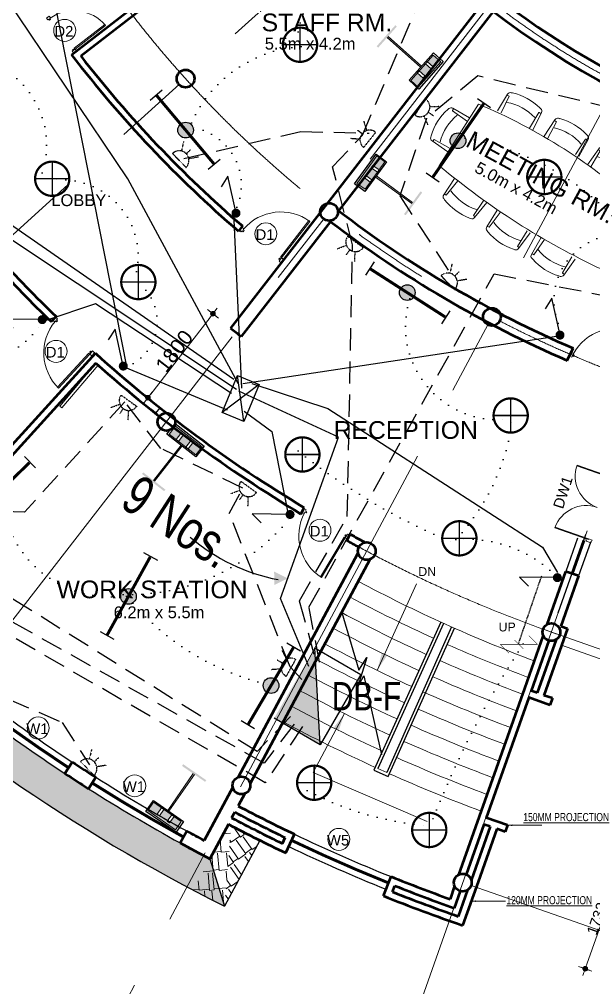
# Model space of a CAD drawing. Header units: millimetres. Extents: x -582 to 488037, y -1142837 to 903.
# Drawn here: x 343652 to 353385, y -1134431 to -1118031 of the extents above; entities that cross this region are included whole.
import ezdxf

# ---------------------------------------------------------------- set-up
doc = ezdxf.new("R2010")
doc.units = ezdxf.units.MM
doc.header["$PDMODE"] = 3
for name, pattern in [('CENTERX2', [101.6, 63.5, -12.7, 12.7, -12.7]), ('DASHED', [19.05, 12.7, -6.35]), ('DOT2', [3.175, 0, -3.175]), ('HIDDEN', [0.375, 0.25, -0.125])]:
    doc.linetypes.add(name, pattern=pattern)
doc.layers.add('A New CL', color=7, linetype='CENTERX2', lineweight=13, true_color=0x18bbcd)
doc.layers.add('Pipe line', color=7, linetype='Continuous', lineweight=60, true_color=0x0070ff)
for name, color, linetype, lineweight in [('A_Wall 01', 7, 'Continuous', 53), ('COLUMN-HATCH', 1, 'Continuous', 53), ('Dimension', 5, 'Continuous', 13), ('DINI TABLE', 12, 'Continuous', 0), ('door', 62, 'Continuous', 18), ('dw', 92, 'Continuous', 15), ('E_Telephone', 50, 'Continuous', 20), ('furniture', 43, 'Continuous', 13), ('hatch', 9, 'Continuous', 0), ('railing', 220, 'Continuous', 25), ('stair', 20, 'Continuous', 20), ('T-TEXT', 1, 'Continuous', 15), ('TEXT-ANNO', 10, 'Continuous', 15), ('WALL2', 1, 'Continuous', 25), ('window', 210, 'Continuous', 25)]:
    doc.layers.add(name, color=color, linetype=linetype, lineweight=lineweight)
for name, color, linetype in [('E_DB', 210, 'Continuous'), ('E_Electrical Layout', 210, 'Continuous'), ('E_Power', 50, 'HIDDEN'), ('E_Switch', 30, 'DOT2'), ('E_TV', 160, 'Continuous')]:
    doc.layers.add(name, color=color, linetype=linetype)
doc.styles.add('Arial', font='arial.ttf')
doc.styles.get("Standard").update_dxf_attribs({"font": 'arial.ttf', "width": 0.75})
doc.dimstyles.new('A_ Detail', dxfattribs={"dimtxt": 250, "dimasz": 80, "dimexe": 75, "dimexo": 0, "dimgap": 4, "dimtad": 1, "dimdec": 0, "dimzin": 1, "dimdsep": 46, "dimtxsty": 'Arial', "dimblk": 'dot 2', "dimcen": 0.09375, "dimclrd": 5, "dimclre": 5, "dimclrt": 256, "dimadec": 0, "dimazin": 0, "dimtfac": 0.75, "dimtdec": 0, "dimtix": 1, "dimtmove": 1, "dimatfit": 3, "dimfxl": 75, "dimfxlon": 1, "dimtolj": 1, "dimtzin": 0, "dimlwd": 13, "dimlwe": 9, "dimarcsym": 0})

# ---------------------------------------------------------------- blocks, each defined once
blk = doc.blocks.new('A$C115C1E31')
blk.add_circle((-22, 86), 150)
blk = doc.blocks.new('table partition')
at = {"layer": 'furniture'}
for p, q in [((785, 533), (0, 0)), ((785, 533), (813, 492)), ((813, 492), (28, -41)), ((0, 0), (28, -41))]:
    blk.add_line(p, q, dxfattribs=at)
blk = doc.blocks.new('Mesa de Juntas 12 Per 01')
for p, q in [((-61.4, 32.1), (-61.13, 21.4)), ((-59.48, 34.14), (-60.21, 33.86)), ((-42.53, 35.32), (-41.77, 35.15)), ((-41.54, 32.89), (-41.29, 22.78)), ((-41.5, 32.94), (-40.41, 33.01)), ((-40.34, 33.57), (-39.13, 22.93)), ((-31.97, 34.28), (-32.12, 23.57)), ((-30.76, 33.76), (-32.02, 33.73)), ((-29.96, 36.24), (-30.71, 35.99)), ((-30.71, 33.72), (-29.96, 23.64)), ((-12.99, 36.75), (-12.23, 36.55)), ((-12.09, 34.28), (-12.24, 24.17)), ((-12.05, 34.33), (-10.95, 34.36)), ((-10.87, 34.91), (-10.07, 24.24)), ((-3.23, 33.84), (-3.71, 23.15)), ((-2.04, 33.29), (-3.31, 33.29)), ((-1.99, 33.25), (-1.54, 23.15)), ((-1.17, 35.74), (-1.92, 35.52)), ((15.81, 35.74), (16.56, 35.52)), ((16.63, 33.25), (16.18, 23.15)), ((16.68, 33.29), (17.78, 33.29)), ((17.88, 33.84), (18.35, 23.15)), ((-60.17, 31.64), (-61.44, 31.55)), ((-60.12, 31.6), (-58.97, 21.55)), ((-72, -20), (-72, 20)), ((33.73, -20), (33.73, 20)), ((-82.69, 10.56), (-72, 11.03)), ((-84.59, 8.49), (-84.37, 9.24)), ((-82.14, 9.36), (-82.14, 10.46)), ((-82.1, 9.31), (-72, 8.86)), ((44.42, 9.44), (33.73, 9.91)), ((43.83, 8.19), (33.73, 7.75)), ((43.87, 8.24), (43.87, 9.34)), ((46.32, 7.37), (46.1, 8.12)), ((-84.59, -8.49), (-84.37, -9.24)), ((-82.69, -10.56), (-72, -11.03)), ((-82.14, -9.36), (-82.14, -10.63)), ((-82.1, -9.31), (-72, -8.86)), ((43.83, -10.43), (33.73, -9.98)), ((43.87, -10.48), (43.87, -11.74)), ((46.32, -9.61), (46.1, -10.36)), ((44.42, -11.67), (33.73, -12.15)), ((-61.4, -33.22), (-61.13, -22.52)), ((-60.12, -32.71), (-58.97, -22.67)), ((-41.54, -34.01), (-41.29, -23.9)), ((-40.34, -34.69), (-39.13, -24.05)), ((-31.97, -35.39), (-32.12, -24.69)), ((-30.71, -34.84), (-29.96, -24.76)), ((-12.09, -35.4), (-12.24, -25.29)), ((-10.87, -36.03), (-10.07, -25.36)), ((-3.2, -34.87), (-3.67, -24.17)), ((-1.95, -34.27), (-1.5, -24.17)), ((16.67, -34.27), (16.22, -24.17)), ((17.91, -34.87), (18.39, -24.17)), ((-60.17, -32.75), (-61.44, -32.66)), ((-59.48, -35.25), (-60.21, -34.98)), ((-42.53, -36.44), (-41.77, -36.27)), ((-41.5, -34.06), (-40.41, -34.13)), ((-30.76, -34.88), (-32.02, -34.84)), ((-29.96, -37.35), (-30.71, -37.11)), ((-12.05, -35.45), (-10.95, -35.48)), ((-2, -34.32), (-3.27, -34.32)), ((-1.13, -36.76), (-1.88, -36.54)), ((15.85, -36.76), (16.6, -36.54)), ((16.72, -34.32), (17.82, -34.32)), ((-12.99, -37.87), (-12.23, -37.67))]:
    blk.add_line(p, q)
for centre, radius, start, end in [((-20.55, 5.94), 31.73, 76.2046, 107.2551), ((-59.57, 32.15), 1.83, 110.4098, 181.4495), ((-48.88, 4.23), 31.73, 78.4646, 109.5151), ((-42.17, 33.36), 1.83, 6.5302, 77.5699), ((-41.5, 32.89), 0.0458, 93.9898, 181.4495), ((-30.14, 34.25), 1.83, 108.1498, 179.1895), ((-30.75, 33.72), 0.0458, 4.2702, 91.7299), ((-20.51, 4.32), 27.58, 73.3111, 110.1486), ((-12.7, 34.78), 1.83, 4.2702, 75.3099), ((-12.05, 34.28), 0.0458, 91.7299, 179.1895), ((-1.4, 33.76), 1.83, 106.4199, 177.4596), ((-2.04, 33.25), 0.0458, 2.5404, 90), ((7.32, 5.17), 31.73, 74.4748, 105.5252), ((16.04, 33.76), 1.83, 2.5404, 73.5801), ((16.68, 33.25), 0.0458, 90, 177.4596), ((-60.17, 31.59), 0.0458, 6.5302, 93.9898), ((-48.77, 2.61), 27.58, 75.5711, 112.4086), ((7.32, 3.55), 27.58, 71.5812, 108.4188), ((-19.14, -384.35), 407.79, 82.5515, 97.4485), ((-54.02, 0), 31.73, 164.4748, 195.5252), ((-82.61, 8.72), 1.83, 92.5404, 163.5801), ((-82.1, 9.36), 0.0458, 180, 267.4596), ((-52.4, 0), 27.58, 161.5812, 198.4188), ((14.13, -1.12), 27.58, 341.5812, 18.4188), ((43.83, 8.24), 0.0458, 272.5404, 0), ((44.34, 7.61), 1.83, 16.4199, 87.4596), ((15.75, -1.12), 31.73, 344.4748, 15.5252), ((-82.61, -8.72), 1.83, 196.4199, 267.4596), ((-82.1, -9.36), 0.0458, 92.5404, 180), ((43.83, -10.48), 0.0458, 0, 87.4596), ((44.34, -9.84), 1.83, 272.5404, 343.5801), ((-19.14, 284.24), 308.8, 260.1429, 279.8571), ((-48.77, -3.73), 27.58, 247.5914, 284.4289), ((-20.51, -5.43), 27.58, 249.8514, 286.6889), ((7.35, -4.57), 27.58, 251.5812, 288.4188), ((-59.57, -33.26), 1.83, 178.5505, 249.5902), ((-60.17, -32.71), 0.0458, 266.0102, 353.4698), ((-48.88, -5.35), 31.73, 250.4849, 281.5354), ((-42.17, -34.48), 1.83, 282.4301, 353.4698), ((-41.5, -34.01), 0.0458, 178.5505, 266.0102), ((-30.14, -35.37), 1.83, 180.8105, 251.8502), ((-30.75, -34.84), 0.0458, 268.2701, 355.7298), ((-12.7, -35.9), 1.83, 284.6901, 355.7298), ((-12.05, -35.4), 0.0458, 180.8105, 268.2701), ((-1.36, -34.78), 1.83, 182.5404, 253.5801), ((-2, -34.27), 0.0458, 270, 357.4596), ((7.36, -6.19), 31.73, 254.4748, 285.5252), ((16.08, -34.78), 1.83, 286.4199, 357.4596), ((16.72, -34.27), 0.0458, 182.5404, 270), ((-20.55, -7.05), 31.73, 252.7449, 283.7954)]:
    blk.add_arc(centre, radius, start, end)
blk = doc.blocks.new('d1')
at = {"layer": 'door'}
for p, q in [((46, 35), (46, 819)), ((46, 819), (69, 819)), ((69, 819), (69, 35)), ((46, 35), (46, 12)), ((69, 35), (46, 35)), ((46, 12), (69, 12)), ((854, 12), (831, 12)), ((854, 35), (854, 12)), ((46, -11), (69, -11)), ((46, -11), (46, -35)), ((854, -12), (831, -12)), ((854, -12), (854, -35))]:
    blk.add_line(p, q, dxfattribs=at)
blk.add_lwpolyline([(46, -35), (0, -35), (0, 35), (46, 35)], close=True, dxfattribs=at)
for points in [[(69, -11), (69, 12)], [(831, -12), (831, 12)], [(854, 35), (900, 35), (900, -35), (854, -35)]]:
    blk.add_lwpolyline(points, dxfattribs=at)
blk.add_arc((18, -17), 837, 2.7517, 88.0714, dxfattribs=at)
blk = doc.blocks.new('d2')
at = {"layer": 'door', "color": 42}
for p, q in [((46, 35), (46, 819)), ((46, 819), (69, 819)), ((69, 819), (69, 35)), ((46, 35), (46, 12)), ((69, 35), (46, 35)), ((46, 12), (69, 12)), ((854, 12), (831, 12)), ((854, 35), (854, 12)), ((46, -11), (69, -11)), ((46, -11), (46, -35)), ((854, -12), (831, -12)), ((854, -12), (854, -35))]:
    blk.add_line(p, q, dxfattribs=at)
blk.add_lwpolyline([(46, -35), (0, -35), (0, 35), (46, 35)], close=True, dxfattribs=at)
for points in [[(69, -11), (69, 12)], [(831, -12), (831, 12)], [(854, 35), (900, 35), (900, -35), (854, -35)]]:
    blk.add_lwpolyline(points, dxfattribs=at)
blk.add_arc((18, -17), 837, 2.7517, 88.0714, dxfattribs=at)
blk = doc.blocks.new("5'door")
at = {"layer": 'door'}
for p, q in [((-37, 0), (37, 0)), ((-37, -12), (-37, 0)), ((37, 0), (37, -12)), ((-50, -12), (-37, -12)), ((-50, -50), (-50, -12)), ((12, -50), (-50, -50)), ((50, -37), (12, -37)), ((12, -37), (12, -50)), ((12, -50), (612, -50)), ((37, -12), (50, -12)), ((50, -12), (50, -37)), ((50, -37), (612, -37)), ((-50, -1150), (-50, -1187)), ((12, -1150), (-50, -1150)), ((-50, -1187), (-37, -1187)), ((-37, -1187), (-37, -1200)), ((-37, -1200), (37, -1200)), ((12, -1150), (612, -1150)), ((12, -1162), (12, -1150)), ((50, -1162), (12, -1162)), ((37, -1200), (37, -1187)), ((37, -1187), (50, -1187)), ((50, -1187), (50, -1162)), ((50, -1162), (612, -1162))]:
    blk.add_line(p, q, dxfattribs=at)
for centre, start_param, end_param in [((50, -37), 1.571533, 3.142329), ((50, -1162), 3.141218, 4.712014)]:
    blk.add_ellipse(centre, major_axis=(-562, 0), ratio=1, start_param=start_param, end_param=end_param, dxfattribs=at)
blk = doc.blocks.new('dot1')
at = {"layer": 'hatch'}
h = blk.add_hatch(color=256, dxfattribs=at)
edge = h.paths.add_edge_path()
edge.add_arc((0, 0), 1, 0, 360)
for p, q in [((0, 3), (0, -3)), ((3, 0), (-3, 0))]:
    blk.add_line(p, q, dxfattribs=at)
blk.add_circle((0, 0), 1, dxfattribs=at)
blk = doc.blocks.new('dot 2')
at = {"layer": 'hatch', "xscale": 0.5, "yscale": 0.5, "zscale": 0.5}
blk.add_blockref('dot1', (0, 0), dxfattribs=at)
blk = doc.blocks.new('*D247')
at = {"layer": 'DEFPOINTS', "color": 0, "transparency": 16777216}
for p in [(351742, -1131744), (353820, -1132478), (351164, -1133377)]:
    blk.add_point(p, dxfattribs=at)
at = {"layer": 'Dimension', "color": 5, "lineweight": 13, "transparency": 16777216}
blk.add_line((353270, -1134036), (353794, -1132554), dxfattribs=at)
at = {"layer": 'Dimension', "color": 5, "lineweight": 9, "transparency": 16777216}
for p, q in [((353750, -1132453), (353891, -1132503)), ((353172, -1134087), (353314, -1134137))]:
    blk.add_line(p, q, dxfattribs=at)
at = {"layer": 'Dimension', "color": 5, "lineweight": 13, "transparency": 16777216, "xscale": 80, "yscale": 80, "zscale": 80}
for p, rotation in [((353820, -1132478), 70.53016339771207), ((353243, -1134112), 250.5301633977121)]:
    blk.add_blockref('dot 2', p, dxfattribs=dict(at, rotation=rotation))
at = {"layer": 'Dimension', "transparency": 16777216, "insert": (353441, -1133263), "char_height": 180, "attachment_point": 5, "rotation": 70.5302, "style": 'Arial'}
blk.add_mtext('\\A1;1732', dxfattribs=at)
blk = doc.blocks.new('*D248')
at = {"layer": 'DEFPOINTS', "color": 0, "transparency": 16777216}
for p in [(352685, -1129531), (354620, -1130215), (351742, -1131744)]:
    blk.add_point(p, dxfattribs=at)
at = {"layer": 'Dimension', "color": 5, "lineweight": 13, "transparency": 16777216}
blk.add_line((353847, -1132403), (354594, -1130291), dxfattribs=at)
at = {"layer": 'Dimension', "color": 5, "lineweight": 9, "transparency": 16777216}
for p, q in [((354550, -1130190), (354691, -1130240)), ((353750, -1132453), (353891, -1132503))]:
    blk.add_line(p, q, dxfattribs=at)
at = {"layer": 'Dimension', "color": 5, "lineweight": 13, "transparency": 16777216, "xscale": 80, "yscale": 80, "zscale": 80}
for p, rotation in [((354620, -1130215), 70.53016339923839), ((353820, -1132478), 250.5301633992384)]:
    blk.add_blockref('dot 2', p, dxfattribs=dict(at, rotation=rotation))
at = {"layer": 'Dimension', "transparency": 16777216, "insert": (354130, -1131315), "char_height": 180, "attachment_point": 5, "rotation": 70.5302, "style": 'Arial'}
blk.add_mtext('\\A1;2400', dxfattribs=at)
blk = doc.blocks.new('*D249')
at = {"layer": 'DEFPOINTS', "color": 0, "transparency": 16777216}
for p in [(352942, -1128348), (355021, -1129083), (352685, -1129531)]:
    blk.add_point(p, dxfattribs=at)
at = {"layer": 'Dimension', "color": 5, "lineweight": 9, "transparency": 16777216}
for p, q in [((354950, -1129058), (355091, -1129108)), ((354550, -1130190), (354691, -1130240))]:
    blk.add_line(p, q, dxfattribs=at)
at = {"layer": 'Dimension', "color": 5, "lineweight": 13, "transparency": 16777216}
blk.add_line((354647, -1130140), (354994, -1129158), dxfattribs=at)
at = {"layer": 'Dimension', "color": 5, "lineweight": 13, "transparency": 16777216, "xscale": 80, "yscale": 80, "zscale": 80}
for p, rotation in [((355021, -1129083), 70.53016339923839), ((354620, -1130215), 250.5301633992384)]:
    blk.add_blockref('dot 2', p, dxfattribs=dict(at, rotation=rotation))
at = {"layer": 'Dimension', "transparency": 16777216, "insert": (354730, -1129617), "char_height": 180, "attachment_point": 5, "rotation": 70.5302, "style": 'Arial'}
blk.add_mtext('\\A1;1201', dxfattribs=at)
blk = doc.blocks.new('*D250')
at = {"layer": 'DEFPOINTS', "color": 0, "transparency": 16777216}
for p in [(353129, -1127459), (355321, -1128234), (352942, -1128348)]:
    blk.add_point(p, dxfattribs=at)
at = {"layer": 'Dimension', "color": 5, "lineweight": 13, "transparency": 16777216}
blk.add_line((355047, -1129007), (355294, -1128310), dxfattribs=at)
at = {"layer": 'Dimension', "color": 5, "lineweight": 9, "transparency": 16777216}
for p, q in [((355250, -1128209), (355391, -1128259)), ((354950, -1129058), (355091, -1129108))]:
    blk.add_line(p, q, dxfattribs=at)
at = {"layer": 'Dimension', "color": 5, "lineweight": 13, "transparency": 16777216, "xscale": 80, "yscale": 80, "zscale": 80}
for p, rotation in [((355321, -1128234), 70.53016339923839), ((355021, -1129083), 250.5301633992384)]:
    blk.add_blockref('dot 2', p, dxfattribs=dict(at, rotation=rotation))
at = {"layer": 'Dimension', "transparency": 16777216, "insert": (355080, -1128627), "char_height": 180, "attachment_point": 5, "rotation": 70.5302, "style": 'Arial'}
blk.add_mtext('\\A1;900', dxfattribs=at)
blk = doc.blocks.new('*D251')
at = {"layer": 'DEFPOINTS', "color": 0, "transparency": 16777216}
for p in [(353929, -1125197), (356121, -1125971), (353129, -1127459)]:
    blk.add_point(p, dxfattribs=at)
at = {"layer": 'Dimension', "color": 5, "lineweight": 9, "transparency": 16777216}
for p, q in [((356050, -1125946), (356191, -1125996)), ((355250, -1128209), (355391, -1128259))]:
    blk.add_line(p, q, dxfattribs=at)
at = {"layer": 'Dimension', "color": 5, "lineweight": 13, "transparency": 16777216}
blk.add_line((355347, -1128159), (356094, -1126047), dxfattribs=at)
at = {"layer": 'Dimension', "color": 5, "lineweight": 13, "transparency": 16777216, "xscale": 80, "yscale": 80, "zscale": 80}
for p, rotation in [((356121, -1125971), 70.53016339923839), ((355321, -1128234), 250.5301633992384)]:
    blk.add_blockref('dot 2', p, dxfattribs=dict(at, rotation=rotation))
at = {"layer": 'Dimension', "transparency": 16777216, "insert": (355630, -1127071), "char_height": 180, "attachment_point": 5, "rotation": 70.5302, "style": 'Arial'}
blk.add_mtext('\\A1;2400', dxfattribs=at)
blk = doc.blocks.new('*D193')
at = {"layer": 'DEFPOINTS', "color": 0, "transparency": 16777216}
for p in [(347103, -1123150), (345830, -1124440), (346000, -1124572)]:
    blk.add_point(p, dxfattribs=at)
at = {"layer": 'dw', "color": 5, "lineweight": 13, "transparency": 16777216}
blk.add_line((346884, -1123081), (345879, -1124377), dxfattribs=at)
at = {"layer": 'dw', "color": 5, "lineweight": 9, "transparency": 16777216}
for p, q in [((346992, -1123064), (346874, -1122972)), ((345889, -1124486), (345771, -1124394))]:
    blk.add_line(p, q, dxfattribs=at)
at = {"layer": 'dw', "color": 5, "lineweight": 13, "transparency": 16777216, "xscale": 80, "yscale": 80, "zscale": 80}
for p, rotation in [((346933, -1123018), 52.20398703547794), ((345830, -1124440), 232.2039870354779)]:
    blk.add_blockref('dot 2', p, dxfattribs=dict(at, rotation=rotation))
at = {"layer": 'dw', "transparency": 16777216, "insert": (346278, -1123649), "char_height": 250, "attachment_point": 5, "rotation": 52.204, "style": 'Arial'}
blk.add_mtext('\\A1;1800', dxfattribs=at)
blk = doc.blocks.new('F')
at = {"layer": 'E_Electrical Layout', "ltscale": 5}
h = blk.add_hatch(color=256, dxfattribs=at)
edge = h.paths.add_edge_path()
edge.add_ellipse((0, 0), major_axis=(-37.1, 37.1), ratio=1, start_angle=45, end_angle=135, ccw=False)
edge.add_ellipse((0, 0), major_axis=(37.1, 37.1), ratio=1, start_angle=45, end_angle=135, ccw=False)
edge.add_line((0, 52.5), (0, -52.5))
edge = h.paths.add_edge_path()
edge.add_ellipse((0, 0), major_axis=(-37.1, 37.1), ratio=1, start_angle=225, end_angle=315, ccw=False)
edge.add_ellipse((0, 0), major_axis=(37.1, 37.1), ratio=1, start_angle=225, end_angle=315, ccw=False)
edge.add_line((0, -52.5), (0, 52.5))
for p, q in [((-52.5, 305), (52.5, 305)), ((-52.5, -296.8), (52.5, -296.8))]:
    blk.add_line(p, q, dxfattribs=at)
at = {"layer": 'E_Electrical Layout', "ltscale": 5, "const_width": 20}
blk.add_lwpolyline([(0, -300), (0, 300)], dxfattribs=at)
at = {"layer": 'E_Electrical Layout', "ltscale": 5, "const_width": 3.5}
for points in [[(-52.5, 0, -1), (52.5, 0, -1)], [(-52.5, 0, 1), (52.5, 0, 1)]]:
    blk.add_lwpolyline(points, format="xyb", dxfattribs=at)
at = {"layer": 'E_Electrical Layout', "ltscale": 5}
blk.add_circle((0, 0), 52.5, dxfattribs=at)
blk.add_circle((0, 0), 52.5, dxfattribs=at)
blk = doc.blocks.new('mb')
at = {"const_width": 20}
blk.add_lwpolyline([(18.1, 151.2, -0.887546), (18.1, -151.2, -1.126702), (18.1, 151.2, -0.226057)], format="xyb", dxfattribs=at)
at = {"const_width": 12.5}
for points in [[(0, -151.2), (0, 151.2)], [(-151.2, 0), (151.2, 0)]]:
    blk.add_lwpolyline(points, dxfattribs=at)
blk = doc.blocks.new('A$C08380FCA')
blk.add_blockref('mb', (162.3, 162.2))
blk = doc.blocks.new('A$C084274A9')
for p, q in [((49.5, 235), (0, 185.5)), ((49.5, 25), (49.5, 235))]:
    blk.add_line(p, q)
at = {"const_width": 25}
blk.add_lwpolyline([(49.5, 12.5, 1), (49.5, 37.5, 1)], format="xyb", close=True, dxfattribs=at)
blk = doc.blocks.new('sw2')
at = {"const_width": 3}
for points in [[(-240, 0), (-183.4, -56.6)], [(-240, 0), (0, 0)], [(-148.3, 28.3), (-91.7, -28.3)], [(-56.6, 56.6), (0, 0)]]:
    blk.add_lwpolyline(points, dxfattribs=at)
blk = doc.blocks.new('A$C1FE928F8')
blk.add_blockref('sw2', (241.1, 57.6))
blk = doc.blocks.new('DISTRIBUTION BOARD')
at = {"layer": 'E_DB'}
blk.add_hatch(color=256, dxfattribs=at).paths.add_polyline_path([(0, 11.8), (0, 0), (18.06, 11.8)])
for p, q in [((0, 0), (18.06, 11.8)), ((0, 0), (0, 11.8)), ((18.06, 11.8), (18.06, 0)), ((18.06, 0), (0, 0))]:
    blk.add_line(p, q, dxfattribs=at)
blk = doc.blocks.new('PULL BOX')
at = {"layer": 'E_Electrical Layout'}
for p, q in [((5.23, -8.89), (-5.23, 8.89)), ((5.23, 8.89), (-5.23, -8.89))]:
    blk.add_line(p, q, dxfattribs=at)
blk.add_lwpolyline([(5.23, -8.89), (-5.23, -8.89), (-5.23, 8.89), (5.23, 8.89)], close=True, dxfattribs=at)
blk = doc.blocks.new('15A SOC')
at = {"layer": 'E_Power', "ltscale": 0.010417}
for p, q in [((-94.8, 141.8), (-47.1, 70.5)), ((0, 84.8), (-0.2, 138.4)), ((94.5, 142), (46.9, 70.6)), ((84.8, 0), (-84.8, 0))]:
    blk.add_line(p, q, dxfattribs=at)
blk.add_arc((0, 0), 84.8, 0, 180, dxfattribs=at)
blk = doc.blocks.new('TELEPHONE POINTS')
at = {"layer": 'E_TV', "ltscale": 0.03}
for points in [[(1.39, 8.1), (3.68, 8.1), (3.68, 8.45), (-1.25, 8.45), (-1.25, 8.09), (1.14, 8.09), (1.14, 0.23), (1.39, 0.23)], [(-1.74, 0), (-1.74, -1.78), (4.2, -1.78), (4.2, 0), (2.65, 0), (2.65, -1.35), (2.15, -1.35), (2.15, 0), (0.5, 0), (0.5, -1.35), (0, -1.35), (0, 0)]]:
    blk.add_hatch(color=5, dxfattribs=at).paths.add_polyline_path(points)
at = {"layer": 'E_Telephone', "ltscale": 0.03}
for p, q in [((1.14, 0.23), (1.14, 8.09)), ((1.39, 8.1), (1.39, 0.23))]:
    blk.add_line(p, q, dxfattribs=at)
for points in [[(-1.74, 0), (4.2, 0), (4.2, -1.78), (-1.74, -1.78)], [(0, 0), (0.5, 0), (0.5, -1.35), (0, -1.35)], [(2.65, 0), (2.15, 0), (2.15, -1.35), (2.65, -1.35)]]:
    blk.add_lwpolyline(points, close=True, dxfattribs=at)
at = {"layer": 'E_TV', "color": 5, "ltscale": 0.03}
blk.add_lwpolyline([(-1.93, -2.08), (-1.93, 0.23), (4.53, 0.23), (4.53, -2.08)], close=True, dxfattribs=at)

msp = doc.modelspace()

# ---------------------------------------------------------------- hatches: boundary and pattern name
at = {"layer": 'E_Electrical Layout', "linetype": 'DASHED'}
h = msp.add_hatch(color=256, dxfattribs=at)
h.dxf.hatch_style = 1
h.paths.add_polyline_path([(347974.7, -1127610), (348198.7, -1127499), (347970, -1127383.3)])
at = {"layer": 'hatch'}
h = msp.add_hatch(dxfattribs=at)
h.set_pattern_fill('AR-RSHKE', color=256, angle=305, style=0)
h.set_pattern_definition([(305, (-620, -66897.35), (621.183, -355.73868), [152.4, -127, 177.8, -76.2, 228.6, -101.6]), (305, (-522.2, -67014.9), (621.183, -355.73868), [127, -482.6, 101.6, -152.4]), (305, (-373.37, -67282.8), (621.183, -355.73868), [76.2, -787.4]), (35, (-620, -66897.35), (125.84239, 351.681024), [292.1, -927.1]), (35, (-532.59, -67022.19), (125.84239, 351.681024), [285.75, -933.45]), (35, (-459.74, -67126.22), (125.84239, 351.681024), [266.7, -952.5]), (35, (-373.37, -67282.8), (125.84239, 351.681024), [292.1, -927.1]), (35, (-329.66, -67345.21), (125.84239, 351.681024), [292.1, -927.1]), (35, (-182.94, -67521.54), (125.84239, 351.681024), [279.4, -939.8])])
h.paths.add_polyline_path([(347131.7, -1133053.1), (346880.7, -1132250.4, -0.0052017), (346346, -1131962.5, -0.1287553), (335630.4, -1121771.6), (334810.8, -1121576.2, 0.1442536)])
h = msp.add_hatch(dxfattribs=at)
h.set_pattern_fill('AR-RSHKE', color=256, angle=5, style=0)
h.set_pattern_definition([(5, (-620, -66897.35), (618.670236, 360.09092), [152.4, -127, 177.8, -76.2, 228.6, -101.6]), (5, (-469.3, -66871.42), (618.670236, 360.09092), [127, -482.6, 101.6, -152.4]), (5, (-162.88, -66876.48), (618.670236, 360.09092), [76.2, -787.4]), (95, (-620, -66897.35), (-241.643506, 284.82322), [292.1, -927.1]), (95, (-468.18, -66884.07), (-241.643506, 284.82322), [285.75, -933.45]), (95, (-341.67, -66873), (-241.643506, 284.82322), [266.7, -952.5]), (95, (-162.88, -66876.48), (-241.643506, 284.82322), [292.1, -927.1]), (95, (-86.97, -66869.84), (-241.643506, 284.82322), [292.1, -927.1]), (95, (139.1, -66830.94), (-241.643506, 284.82322), [279.4, -939.8])])
h.paths.add_polyline_path([(346601.8, -1132781.6, 0.0049967), (347131.7, -1133053.1), (347251.3, -1131557.8), (346880.7, -1132250.4)])
h = msp.add_hatch(dxfattribs=at)
h.set_pattern_fill('AR-RSHKE', color=256, angle=35, style=0)
h.set_pattern_definition([(35, (-620, -66897.35), (355.73868, 621.183), [152.4, -127, 177.8, -76.2, 228.6, -101.6]), (35, (-502.45, -66799.53), (355.73868, 621.183), [127, -482.6, 101.6, -152.4]), (35, (-234.56, -66650.7), (355.73868, 621.183), [76.2, -787.4]), (125, (-620, -66897.35), (-351.681024, 125.84239), [292.1, -927.1]), (125, (-495.16, -66809.94), (-351.681024, 125.84239), [285.75, -933.45]), (125, (-391.13, -66737.1), (-351.681024, 125.84239), [266.7, -952.5]), (125, (-234.56, -66650.72), (-351.681024, 125.84239), [292.1, -927.1]), (125, (-172.14, -66607), (-351.681024, 125.84239), [292.1, -927.1]), (125, (4.2, -66460.28), (-351.681024, 125.84239), [279.4, -939.8])])
edge = h.paths.add_edge_path()
edge.add_arc((360449.9, -1106406.7), 28523.9, 242.41358, 243.51423)
edge.add_line((347728.9, -1131936.8), (347131.7, -1133053.1))
edge.add_line((347131.7, -1133053.1), (347240.9, -1131687.8))

# ---------------------------------------------------------------- linework, layer by layer
at = {"layer": 'A New CL', "ltscale": 100}
for p, q in [((352020.6, -1114019.4), (336031.7, -1128464.8)), ((353487.5, -1115380.1), (340294.1, -1132391.3)), ((355191.5, -1116473.3), (344585.3, -1136296.8)), ((356662.2, -1117113.4), (352278, -1129514.6)), ((352527.1, -1128359.8), (356460.8, -1129737.5)), ((352278, -1129514.6), (349655.4, -1136933.1)), ((351307.7, -1132701.7), (354978.6, -1133984))]:
    msp.add_line(p, q, dxfattribs=at)
for centre, radius, start, end in [((360447.5, -1106405.9), 18838.9, 180.07177, 241.74543), ((360447.5, -1106406), 14338.9, 232.20406, 242.31116), ((360447.5, -1106405.9), 18838.9, 242.65784, 250.98654), ((360447.5, -1106406), 23338.9, 228.39063, 238.99058), ((360447.5, -1106406), 23338.9, 241.20111, 251.1132)]:
    msp.add_arc(centre, radius, start, end, dxfattribs=at)
at = {"layer": 'A_Wall 01'}
for p, q in [((344538, -1118630.8), (348976.5, -1115197.4)), ((344692.3, -1118650.6), (349043.8, -1115284.4)), ((351499.4, -1117755.8), (347230.2, -1123260.4)), ((351681.1, -1117896.8), (349063.6, -1121271.7)), ((347432.5, -1121531), (347365, -1121618.1)), ((348922.7, -1121453.5), (347412, -1123401.4)), ((344189.1, -1123150.2), (344274.6, -1123065.9)), ((344940.7, -1123687.6), (341073, -1127929.1)), ((352933.9, -1123807), (353039.8, -1123602.2)), ((344949.4, -1123856.2), (341162.3, -1128009.2)), ((348423.8, -1126409.3), (348480.6, -1126303.5)), ((349203.8, -1126859.2), (349261.1, -1126752.5)), ((349383, -1127085.9), (347359.9, -1130867.2)), ((349594.8, -1127177.7), (347562.7, -1130975.7)), ((352910, -1127381.8), (352592.1, -1128281.1)), ((353126.9, -1127458.5), (352826.8, -1128307.2)), ((353129.2, -1127459.3), (352910, -1127381.8)), ((352826.8, -1128307.2), (352942.3, -1128348.1)), ((352530.3, -1128463.4), (352211.9, -1129364)), ((352942.3, -1128348.1), (352541.9, -1129480.7)), ((352625.5, -1128554), (352325, -1129404)), ((352748.1, -1128537.3), (352428.8, -1129440.7)), ((352211.9, -1129364), (351095.5, -1132521.9)), ((352428.8, -1129440.7), (352325, -1129404)), ((352685.2, -1129531.3), (352541.9, -1129480.7)), ((352285, -1129517.1), (351565, -1131553.8)), ((352645.2, -1129644.5), (352285, -1129517.1)), ((352685.2, -1129531.3), (352645.2, -1129644.5)), ((344422.7, -1130802.6), (344548.9, -1130610.4)), ((344949.8, -1130869), (344826.8, -1131063.3)), ((347269, -1131037), (346786, -1131939.9)), ((347471.8, -1131145.5), (347359.8, -1131354.9)), ((347250.4, -1131557.3), (347304, -1131461.2)), ((351925.2, -1131681.1), (351565, -1131553.8)), ((347194.7, -1131663.5), (346880.7, -1132250.4)), ((351525, -1131666.9), (351225.4, -1132514.5)), ((351628.7, -1131703.6), (351312.4, -1132598.6)), ((351741.9, -1131743.6), (351425.5, -1132638.6)), ((351628.7, -1131703.6), (351525, -1131666.9)), ((351885.2, -1131794.3), (351741.9, -1131743.6)), ((351925.2, -1131681.1), (351885.2, -1131794.3)), ((346377, -1131979.6), (346487.9, -1131778.1)), ((348109.6, -1131989.8), (348157, -1131890.5)), ((348166.1, -1132150), (348316.8, -1131834.1)), ((349821.3, -1132876.4), (349951.8, -1132551.6)), ((349977.5, -1132809.5), (350018.5, -1132707.4)), ((351029.4, -1132709), (350950.9, -1132930.9)), ((351425.5, -1132638.6), (351164.5, -1133376.9)), ((351312.4, -1132598.6), (351309.2, -1132607.4)), ((351125.6, -1132796.7), (351024, -1133084.3)), ((351249.2, -1132777.1), (351091.1, -1133224.4))]:
    msp.add_line(p, q, dxfattribs=at)
at = {"layer": 'A_Wall 01', "lineweight": 25}
for p in [(347728.9, -1131936.8), (346880.7, -1132250.4)]:
    msp.add_line(p, (347131.7, -1133053.1), dxfattribs=at)
at = {"layer": 'A_Wall 01'}
for centre, radius, start, end in [((360449.9, -1106406.7), 14223.9, 186.52812, 250.9934), ((360449.9, -1106406.7), 14453.9, 211.53397, 250.9934), ((360447.5, -1106406), 20063.9, 217.53874, 229.30426), ((360447.5, -1106406), 19953.9, 217.85357, 229.28826), ((360447.5, -1106406), 18723.9, 232.49781, 246.6949), ((360447.5, -1106406), 18953.9, 232.55164, 246.64582), ((360447.5, -1106406), 23218.9, 222.31837, 225.84997), ((360447.5, -1106406), 23338.9, 222.46509, 225.84343), ((360447.5, -1106406), 18723.9, 242.49521, 242.65765), ((360447.5, -1106406), 18953.9, 242.49349, 242.65765), ((360447.5, -1106406), 21418.9, 231.89346, 232.51451), ((360447.5, -1106406), 23218.9, 228.09838, 238.97622), ((360447.5, -1106406), 23338.9, 228.39063, 238.99058), ((360447.5, -1106406), 23218.9, 241.19819, 241.91248), ((360447.5, -1106406), 23338.9, 241.20111, 241.76575), ((360447.5, -1106406), 28958.9, 236.70122, 237.64518), ((360447.5, -1106406), 29188.9, 236.70122, 237.64518), ((360449.9, -1106406.7), 28173.9, 242.31447, 244.4912), ((360449.9, -1106406.7), 28403.9, 242.30879, 244.24914), ((360449.9, -1106406.7), 28293.9, 242.31447, 244.2482), ((360449.9, -1106406.7), 28523.9, 242.30879, 244.4912), ((360447.5, -1106406), 28958.9, 241.18069, 241.85169), ((360447.5, -1106406), 29188.9, 241.18069, 242.30317), ((360447.5, -1106406), 29188.9, 241.18069, 241.85169), ((360449.9, -1106406.7), 28173.9, 248.12274, 250.29629), ((360449.9, -1106406.7), 28293.9, 248.36575, 250.54029), ((360449.9, -1106406.7), 28523.9, 248.12274, 251.00221), ((360449.9, -1106406.7), 28403.9, 248.36481, 250.76214)]:
    msp.add_arc(centre, radius, start, end, dxfattribs=at)
at = {"layer": 'A_Wall 01', "lineweight": 25}
msp.add_arc((360447.5, -1106406), 29788.9, 210.61433, 243.44831, dxfattribs=at)
at = {"layer": 'Dimension'}
for centre in [(344420.7, -1118218.6), (347829.8, -1121663), (344274.6, -1123654.4), (348747.7, -1126685.6), (343971.7, -1130032.3), (345607, -1131013.7), (349067.2, -1131921.1)]:
    msp.add_circle(centre, 186.2, dxfattribs=at)
at = {"layer": 'E_Electrical Layout', "ltscale": 1500}
for p, q in [((345490, -1120730), (341950, -1115470)), ((347330, -1124300), (342030, -1120780)), ((347360, -1124200), (345490, -1120730)), ((347290, -1124130), (343130, -1121250)), ((347420, -1124280), (347290, -1121310)), ((344940, -1122850), (344100, -1123130)), ((347250, -1124370), (344940, -1122850)), ((347440, -1124200), (352870, -1123380)), ((347180, -1124650), (345380, -1123900)), ((347590, -1124200), (348880, -1124620)), ((349060, -1125110), (347370, -1124330)), ((347460, -1124670), (347930, -1125010)), ((348880, -1124620), (352520, -1126970)), ((347930, -1125010), (348210, -1126420)), ((348080, -1127840), (349060, -1125110)), ((352520, -1126970), (352770, -1127400)), ((348560, -1128990), (348080, -1127840))]:
    msp.add_line(p, q, dxfattribs=at)
at = {"layer": 'E_Electrical Layout', "ltscale": 50}
msp.add_line((345480, -1123940), (344260, -1117770), dxfattribs=at)
at = {"layer": 'E_Electrical Layout', "linetype": 'DASHED'}
msp.add_line((352500, -1127460), (352110, -1128600), dxfattribs=at)
at = {"layer": 'E_Electrical Layout', "ltscale": 1500}
msp.add_arc((348625.3, -1124407), 3167.6, 229.06705, 259.35129, dxfattribs=at)
at = {"layer": 'E_Power', "ltscale": 1500}
for p, q in [((349470, -1119990), (350430, -1117730)), ((351420, -1118990), (350550, -1119710)), ((353700, -1119540), (351420, -1118990)), ((350550, -1119710), (350100, -1121020)), ((346440, -1120390), (348420, -1119930)), ((348420, -1119930), (349580, -1119960)), ((348960, -1120530), (349470, -1119990)), ((349300, -1121850), (348960, -1120530)), ((350100, -1121020), (350980, -1122370)), ((349210, -1126450), (349300, -1121850)), ((348560, -1127990), (351700, -1122340)), ((351700, -1122340), (354170, -1122830)), ((345440, -1124510), (343740, -1126380)), ((346050, -1125300), (345440, -1124510)), ((347440, -1125970), (346050, -1125300)), ((347210, -1126400), (347440, -1125970)), ((343740, -1126380), (342760, -1126350)), ((348240, -1129000), (347210, -1126400)), ((348400, -1127880), (349210, -1126450)), ((347820, -1130960), (340470, -1126720)), ((347800, -1130630), (341380, -1127030)), ((347680, -1130430), (343270, -1127680)), ((348650, -1128790), (348400, -1127880)), ((348740, -1128920), (348560, -1127990)), ((348440, -1129210), (348240, -1129000)), ((342950, -1129320), (344380, -1129940)), ((344380, -1129940), (344840, -1130660)), ((348250, -1129840), (347680, -1130430)), ((348310, -1129970), (347800, -1130630)), ((348450, -1130010), (347820, -1130960))]:
    msp.add_line(p, q, dxfattribs=at)
at = {"layer": 'E_Switch', "ltscale": 50}
for centre, radius, start, end in [((349695.2, -1118458.7), 1335.6, 95.81052, 181.34214), ((348576.5, -1120688.7), 2203.6, 93.81232, 161.23918), ((342603.7, -1120160.7), 1511, 341.90541, 83.30006), ((346428.6, -1120835), 985.5, 337.63424, 88.17625), ((350459.9, -1124488.7), 4506.2, 40.03618, 82.60312), ((344373.5, -1122041.4), 1292.7, 348.45967, 100.4058), ((353826.7, -1122788.7), 1111.8, 85.70258, 208.5449), ((345151.9, -1123146.8), 834.5, 290.19384, 54.20579), ((351771.8, -1123235), 1575.1, 162.45018, 276.49474), ((342897.5, -1122511.3), 1298.7, 269.66826, 332.54936), ((348342.5, -1124320), 3698.8, 317.0542, 352.54355), ((355082.4, -1117011.3), 10690.6, 231.17509, 247.66646), ((345203.7, -1125945.8), 1865.6, 182.58628, 276.34804), ((345507.3, -1124243.4), 3528, 268.41947, 321.2837), ((351237.2, -1128975.9), 2141.6, 44.67923, 94.20868), ((348904.4, -1124975), 4447, 219.43955, 256.54968), ((365947.9, -1137585), 16426.5, 146.88149, 159.41688), ((351029.7, -1126336.8), 5370.5, 242.26031, 265.41069)]:
    msp.add_arc(centre, radius, start, end, dxfattribs=at)
at = {"layer": 'railing'}
for p, q in [((350841.9, -1128261.2), (349728.4, -1130721)), ((350978.7, -1128322.7), (349880.1, -1130789))]:
    msp.add_line(p, q, dxfattribs=at)
for points in [[(349115.9, -1128080.3), (349403.4, -1129051.6), (349543, -1128840.1), (349383.1, -1129348.6), (349491.2, -1129152.9), (349790.1, -1130491.1)], [(350796.4, -1128240.6), (349662.2, -1130746), (349905.3, -1130855.2), (351024.4, -1128343)]]:
    msp.add_lwpolyline(points, dxfattribs=at)
at = {"layer": 'stair'}
msp.add_line((353860.6, -1128990.6), (352842.4, -1128630.7), dxfattribs=at)
msp.add_lwpolyline([(350072.2, -1129961.6), (349728.4, -1130721), (349880.1, -1130789), (350978.7, -1128322.7)], dxfattribs=at)
for radius, start, end in [(24999.9, 241.95048, 249.45349), (25299.9, 241.95484, 245.53171), (25599.9, 241.95363, 245.53304), (25899.9, 241.95245, 245.53434), (26199.9, 241.9513, 245.5356), (25299.9, 246.10196, 249.46626), (26499.9, 241.95017, 245.53684), (25599.9, 246.10063, 249.47873), (26799.9, 241.94907, 245.53805), (25899.9, 246.09933, 249.49091), (27099.9, 241.94799, 245.53924), (26199.9, 245.98872, 249.50281), (27399.9, 241.94693, 245.54039), (26499.9, 246.09683, 249.51444), (27699.9, 241.9459, 245.54153), (26799.9, 246.09562, 249.52582), (27099.9, 246.09444, 249.53694), (27399.9, 246.09328, 249.54781), (27699.9, 246.09215, 249.55845)]:
    msp.add_arc((361151.6, -1105486.1), radius, start, end, dxfattribs=at)
at = {"layer": 'TEXT-ANNO'}
msp.add_arc((360447.5, -1106406), 14223.9, 210.65489, 250.13514, dxfattribs=at)
at = {"layer": 'WALL2'}
for p, q in [((344903.9, -1123705), (344914.8, -1123714.7)), ((346032.8, -1124608.5), (345959.2, -1124703.3))]:
    msp.add_line(p, q, dxfattribs=at)
for radius, start in [(23338.9, 231.62705), (23218.9, 231.62407)]:
    msp.add_arc((360447.5, -1106406), radius, start, 231.92019, dxfattribs=at)
at = {"layer": 'window'}
for p, q in [((352783.4, -1128085), (353254.1, -1126753.6)), ((353112.3, -1126817), (352912.4, -1127382.7)), ((353329.2, -1126893.6), (353129.2, -1127459.3))]:
    msp.add_line(p, q, dxfattribs=at)
at = {"layer": 'window', "const_width": 50}
msp.add_lwpolyline([(353220.8, -1126855.3), (353020.8, -1127421)], dxfattribs=at)
for points in [[(343017.6, -1129675.9, 0.0154278), (344485.8, -1130706.5)], [(344888.3, -1130966.1, 0.0154278), (346432.5, -1131878.9)], [(348267.3, -1131937.9, 0.0158469), (349908.9, -1132658.3)]]:
    msp.add_lwpolyline(points, format="xyb", dxfattribs=at)
at = {"layer": 'window'}
for centre, radius, start, end in [((360447.5, -1106406), 23453.9, 231.92304, 231.96813), ((360447.5, -1106406), 28958.9, 233.1657, 236.70122), ((360447.5, -1106406), 29188.9, 233.1657, 236.70122), ((360447.5, -1106406), 28958.9, 237.64517, 241.18069), ((360447.5, -1106406), 29188.9, 237.64517, 241.18069), ((360449.9, -1106406.7), 28173.9, 244.4912, 248.12274), ((360449.9, -1106406.7), 28403.9, 244.4912, 248.12274)]:
    msp.add_arc(centre, radius, start, end, dxfattribs=at)

# ---------------------------------------------------------------- block references
at = {"layer": 'COLUMN-HATCH'}
for p in [(346491, -1119121.1), (348924.3, -1121378.2), (351683.9, -1123156.5), (346166.4, -1124934.1), (349561, -1127124.3), (352690.6, -1128496), (347438.1, -1131092.2), (351188.3, -1132738)]:
    msp.add_blockref('A$C115C1E31', p, dxfattribs=at)
at = {"layer": 'Dimension', "ltscale": 1500}
for p, xscale, yscale, zscale, rotation in [((350396.7, -1118939.1), 96.52000000000001, 96.52000000000001, 96.52000000000001, 48.32753654025506), ((349749.3, -1120582.1), 96.52000000000002, 96.52000000000002, 96.52000000000002, 233.9174055000829), ((346512.3, -1125306.4), 96.52000000000001, 96.52000000000001, 96.52000000000001, 142.0309179948946), ((346063.6, -1131386.5), 96.52000000000001, 96.52000000000001, 96.52000000000001, 325.3085939470848)]:
    msp.add_blockref('TELEPHONE POINTS', p, dxfattribs=dict(at, xscale=xscale, yscale=yscale, zscale=zscale, rotation=rotation))
at = {"layer": 'DINI TABLE', "xscale": -30.89141516001892, "yscale": 30.89141514240207, "zscale": 30.89141517041627, "rotation": 147.5250280012252}
msp.add_blockref('Mesa de Juntas 12 Per 01', (352976.1, -1121183.5), dxfattribs=at)
at = {"layer": 'door', "xscale": -1, "rotation": 340.5301633981021}
msp.add_blockref("5'door", (353693.8, -1125749.8), dxfattribs=at)
at = {"layer": 'E_Electrical Layout'}
for name, p, xscale, yscale, zscale in [('A$C08380FCA', (348099.9, -1118769.8), 1.905, 1.905, 1.905), ('A$C08380FCA', (343900, -1121039.8), 1.905, 1.905, 1.905), ('A$C08380FCA', (352239.9, -1121009.8), 1.905, 1.905, 1.905), ('A$C08380FCA', (345360, -1122789.8), 1.905, 1.905, 1.905), ('A$C08380FCA', (351670, -1125049.8), 1.905, 1.905, 1.905), ('A$C08380FCA', (348140, -1125709.8), 1.905, 1.905, 1.905), ('A$C08380FCA', (350800, -1127129.9), 1.905, 1.905, 1.905), ('A$C1FE928F8', (351800, -1128770), 2.6416, 2.6416, 2.6416), ('A$C08380FCA', (348340, -1131269.9), 1.905, 1.905, 1.905), ('A$C08380FCA', (350290, -1132069.9), 1.905, 1.905, 1.905)]:
    msp.add_blockref(name, p, dxfattribs=dict(at, xscale=xscale, yscale=yscale, zscale=zscale))
for name, p, xscale, yscale, zscale, rotation in [('F', (346470.1, -1119906.7), 2.54, 2.54, 2.54, 39.99953908111677), ('F', (351086.6, -1120087.1), 2.54, 2.54, 2.54, 325.2948852335765), ('A$C084274A9', (347193.4, -1121421.1), 3.048, 3.048, 3.048, 12.60621114684503), ('F', (350226.6, -1122659.5), 2.539999999999999, 2.539999999999999, 2.539999999999999, 237.319924631554), ('A$C084274A9', (352684.4, -1123486.4), 3.048, 3.048, 3.048, 12.60621114684503), ('A$C084274A9', (344113.7, -1123269.4), 3.048, 3.048, 3.048, 89.04515874612783), ('A$C084274A9', (345283.4, -1124011.1), 3.048, 3.048, 3.048, 12.60621114684503), ('F', (343274.8, -1126070.1), 2.54, 2.54, 2.54, 314.0278027476019), ('A$C084274A9', (348313.7, -1126569.4), 3.048, 3.048, 3.048, 89.04515874612783), ('F', (345501, -1127805.4), 2.54, 2.54, 2.54, 331.1140294764675), ('A$C084274A9', (352843.7, -1127639.4), 3.048, 3.048, 3.048, 89.04515874612783), ('F', (347918, -1129314.8), 2.54, 2.54, 2.54, 149.5045674611191)]:
    msp.add_blockref(name, p, dxfattribs=dict(at, xscale=xscale, yscale=yscale, zscale=zscale, rotation=rotation))
at = {"layer": 'E_Electrical Layout', "linetype": 'DASHED'}
for name, p, xscale, yscale, zscale, rotation in [('PULL BOX', (347403.3, -1124450.8), 38.09999999999999, 38.09999999999999, 38.09999999999999, 337.6431086707057), ('DISTRIBUTION BOARD', (348749.1, -1130318.4), 76.19999999999997, 76.19999999999997, 76.19999999999997, 59.86566401281249)]:
    msp.add_blockref(name, p, dxfattribs=dict(at, xscale=xscale, yscale=yscale, zscale=zscale, rotation=rotation))
at = {"layer": 'E_Power', "yscale": 1.933907332272611, "zscale": 1.933907335074686}
for p, xscale, rotation in [((350444.7, -1119516.1), 1.933907334955848, 237.4244308458517), ((349588.6, -1120071.9), 1.933907334955847, 51.3910001631593), ((346363.1, -1120421.3), 1.933907334955848, 313.614250849289), ((349348.9, -1121800.4), 1.933907334955848, 144.1350351631633), ((350913.1, -1122491.3), 1.933907334955848, 313.614250849289), ((345508.9, -1124490.4), 1.933907334955848, 144.1350351631633), ((347538.9, -1125950.4), 1.933907334955848, 144.1350351631633), ((348254.1, -1129014.2), 1.933907334955847, 60.95768615287371), ((344803.1, -1130721.3), 1.933907334955848, 313.614250849289)]:
    msp.add_blockref('15A SOC', p, dxfattribs=dict(at, xscale=xscale, rotation=rotation))
at = {"layer": 'WALL2', "xscale": -0.8332424067886921, "yscale": 0.8332424066942491, "zscale": 0.8332424066885032, "rotation": 307.8952239856811}
msp.add_blockref('d2', (344596.2, -1118584.7), dxfattribs=at)
at = {"layer": 'WALL2', "xscale": -1}
for p, rotation in [((348110.5, -1122128), 322.2038389854948), ((353801.3, -1124089.1), 334.483707068382)]:
    msp.add_blockref('d1', p, dxfattribs=dict(at, rotation=rotation))
at = {"layer": 'WALL2'}
for name, p, rotation in [('d1', (344904.4, -1123704.5), 137.6389041826902), ('table partition', (344336.7, -1124581.2), 15.62906591553157), ('d1', (349232.5, -1126804.6), 149.3241041909476)]:
    msp.add_blockref(name, p, dxfattribs=dict(at, rotation=rotation))

# ---------------------------------------------------------------- texts
at = {"layer": 'E_Electrical Layout', "linetype": 'DASHED', "width": 0.75}
msp.add_text('9 Nos.', height=662.72, rotation=327.05356, dxfattribs=at).set_placement((345331.6, -1126270.7))
at = {"layer": 'E_Electrical Layout', "width": 0.75}
msp.add_text('DB-F', height=480, dxfattribs=at).set_placement((348949.6, -1129735))
at = {"layer": 'Pipe line', "color": 5, "attachment_point": 5, "style": 'Arial'}
for s, insert, char_height in [('STAFF RM.', (348864.4, -1118085.6), 300), ('D2', (344407.6, -1118232.8), 180), ('5.5m x 4.2m', (348580.2, -1118444.1), 200), ('LOBBY', (344659.9, -1121095.5), 200), ('D1', (347816.6, -1121677.1), 180), ('D1', (344261.4, -1123668.5), 180), ('RECEPTION', (350200.6, -1124988.5), 300), ('D1', (348734.6, -1126699.7), 180), ('DN', (350565, -1127384.5), 150), ('WORK STATION', (345901.2, -1127688.6), 300), ('6.2m x 5.5m', (346019.2, -1128075.7), 200), ('UP', (351919.2, -1128324.2), 150), ('W1', (343958.5, -1130046.4), 180), ('W1', (345593.8, -1131027.8), 180), ('W5', (349054, -1131935.2), 180)]:
    msp.add_mtext(s, dxfattribs=dict(at, insert=insert, char_height=char_height))
for s, insert, char_height, rotation in [('MEETING RM.', (352493.1, -1120708.4), 300, 331.46248), ('5.0m x 4.2m', (352072.2, -1120887.5), 200, 331.46248), ('DW1', (352864, -1126042.3), 180, 72.22125)]:
    msp.add_mtext(s, dxfattribs=dict(at, insert=insert, char_height=char_height, rotation=rotation))
at = {"layer": 'T-TEXT', "ltscale": 0.005, "char_height": 138, "attachment_point": 4}
for s, insert in [('\\pi-414,l414,t414;{\\L\\C7;150MM PROJECTION}', (352193.6, -1131543.6)), ('\\pi-414,l414,t414;{\\L\\C7;120MM PROJECTION}', (351906.4, -1132951.6))]:
    msp.add_mtext(s, dxfattribs=dict(at, insert=insert))

# ---------------------------------------------------------------- dimensions: what is measured, and where the dimension line sits
at = {"layer": 'Dimension'}
for base, p1, p2, picture, middle in [((356120.7, -1125971.3), (353129.2, -1127459.3), (353929.2, -1125196.6), '*D251', (355630.3, -1127070.8)), ((355320.7, -1128234.1), (352942.3, -1128348.1), (353129.2, -1127459.3), '*D250', (355080.3, -1128626.5)), ((355020.7, -1129082.8), (352685.2, -1129531.3), (352942.3, -1128348.1), '*D249', (354730.1, -1129617.2)), ((354620.3, -1130215.4), (351741.9, -1131743.6), (352685.2, -1129531.3), '*D248', (354129.9, -1131314.9))]:
    dim = msp.add_linear_dim(base=base, p1=p1, p2=p2, angle=250.53016, dimstyle='A_ Detail', override={"dimtxt": 180}, dxfattribs=at)
    dim.commit()
    dim.dimension.update_dxf_attribs({"geometry": picture, "text_midpoint": middle})
dim = msp.add_aligned_dim(p1=(351164.5, -1133376.9), p2=(351741.9, -1131743.6), distance=-2204.5, dimstyle='A_ Detail', override={"dimtxt": 180}, dxfattribs=at)
dim.commit()
dim.dimension.update_dxf_attribs({"geometry": '*D247', "text_midpoint": (353441.1, -1133263)})
at = {"layer": 'dw'}
dim = msp.add_aligned_dim(p1=(347102.9, -1123149.7), p2=(345999.7, -1124572), distance=-214.7, dimstyle='A_ Detail', override={"dimfxlon": 1, "dimarcsym": 1}, dxfattribs=at)
dim.commit()
dim.dimension.update_dxf_attribs({"geometry": '*D193', "text_midpoint": (346277.6, -1123648.6)})

# ---------------------------------------------------------------- leaders
at = {"layer": 'A_Wall 01'}
for points in [[(351925.2, -1131681.1), (352506.9, -1131681.1)], [(351309.4, -1132966.9), (351891.2, -1132966.9)]]:
    msp.add_leader(points, dimstyle='A_ Detail', override={"dimgap": 4, "dimtad": 0, "dimfxl": 550, "dimfxlon": 1, "dimarcsym": 1}, dxfattribs=at)
at = {"layer": 'railing'}
for points, override in [([(349715.6, -1129058.4), (350385.4, -1127593.2)], {"dimasz": 300, "dimtad": 0, "dimfxl": 550, "dimfxlon": 1, "dimarcsym": 1}), ([(349161.8, -1129789.4), (348631.9, -1130789.3), (350563.6, -1131616.8)], {"dimasz": 300, "dimgap": 4, "dimtad": 0, "dimfxl": 550, "dimfxlon": 1, "dimarcsym": 1})]:
    msp.add_leader(points, dimstyle='A_ Detail', override=override, dxfattribs=at)

doc.saveas('drawing.dxf')
